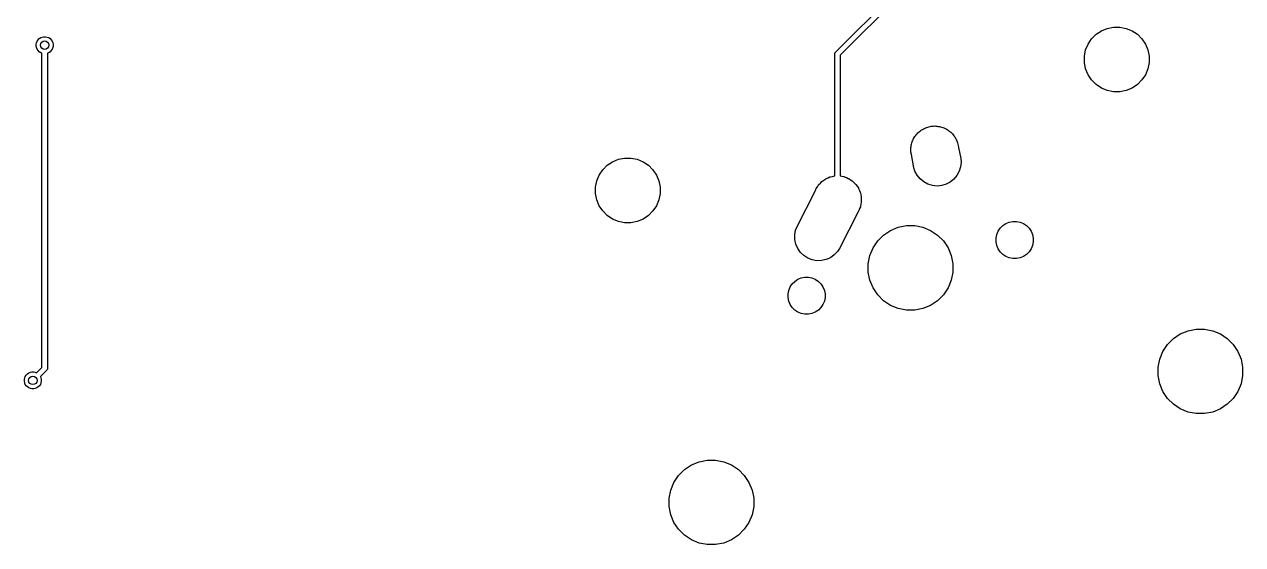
# Model space of a CAD drawing. Extents: x -26.1 to -7.5, y -7.6 to -2.2.
# Drawn here: x -14.968 to -12.705, y -7.639 to -6.673 of the extents above; entities that cross this region are included whole.
import ezdxf

# ---------------------------------------------------------------- set-up
doc = ezdxf.new("R2010")
doc.units = 0
doc.header["$MEASUREMENT"] = 0
doc.layers.add('BLACK', color=7, linetype='CONTINUOUS')

msp = doc.modelspace()

# ---------------------------------------------------------------- linework, layer by layer
at = {"layer": 'BLACK', "linetype": 'CONTINUOUS'}
for p, q in [((-13.4612, -6.72409), (-12.8982, -6.16112)), ((-12.8891, -6.16612), (-13.4528, -6.72987)), ((-14.9374, -6.69731), (-14.9346, -6.69612)), ((-14.9346, -6.69612), (-14.9315, -6.69551)), ((-14.9315, -6.69551), (-14.9284, -6.69551)), ((-14.9284, -6.69551), (-14.9254, -6.69612)), ((-14.9254, -6.69612), (-14.9225, -6.69731)), ((-12.9858, -6.69948), (-12.9774, -6.69112)), ((-12.9774, -6.69112), (-12.9676, -6.68455)), ((-12.9676, -6.68455), (-12.9567, -6.68003)), ((-12.9567, -6.68003), (-12.9451, -6.67773)), ((-12.9451, -6.67773), (-12.9333, -6.67773)), ((-12.9333, -6.67773), (-12.9217, -6.68003)), ((-12.9217, -6.68003), (-12.9108, -6.68455)), ((-12.9108, -6.68455), (-12.9009, -6.69112)), ((-12.9009, -6.69112), (-12.8926, -6.69948)), ((-14.9457, -6.70971), (-14.9451, -6.70667)), ((-14.9457, -6.71281), (-14.9457, -6.70971)), ((-14.9451, -6.71585), (-14.9457, -6.71281)), ((-14.9451, -6.70667), (-14.9439, -6.7038)), ((-14.9439, -6.71872), (-14.9451, -6.71585)), ((-14.9439, -6.7038), (-14.9422, -6.70122)), ((-14.9422, -6.7213), (-14.9439, -6.71872)), ((-14.9422, -6.70122), (-14.94, -6.69903)), ((-14.94, -6.69903), (-14.9374, -6.69731)), ((-14.9225, -6.69731), (-14.9199, -6.69903)), ((-14.9199, -6.69903), (-14.9177, -6.70122)), ((-14.9177, -6.70122), (-14.916, -6.7038)), ((-14.916, -6.71872), (-14.9177, -6.7213)), ((-14.916, -6.7038), (-14.9148, -6.70667)), ((-14.9148, -6.71585), (-14.916, -6.71872)), ((-14.9148, -6.70667), (-14.9142, -6.70971)), ((-14.9142, -6.71281), (-14.9148, -6.71585)), ((-14.9142, -6.70971), (-14.9142, -6.71281)), ((-12.9969, -6.72022), (-12.9924, -6.7093)), ((-12.9924, -6.7093), (-12.9858, -6.69948)), ((-12.8926, -6.69948), (-12.886, -6.7093)), ((-12.886, -6.7093), (-12.8815, -6.72022)), ((-14.94, -6.72349), (-14.9422, -6.7213)), ((-14.9374, -6.72522), (-14.94, -6.72349)), ((-14.935, -6.72624), (-14.9374, -6.72522)), ((-14.935, -7.30989), (-14.935, -6.72624)), ((-14.9225, -6.72522), (-14.925, -6.72624)), ((-14.925, -6.72624), (-14.925, -7.31172)), ((-14.9199, -6.72349), (-14.9225, -6.72522)), ((-14.9177, -6.7213), (-14.9199, -6.72349)), ((-13.4629, -6.7278), (-13.4628, -6.72682)), ((-13.4628, -6.72805), (-13.4629, -6.7278)), ((-13.4628, -6.72682), (-13.4625, -6.72588)), ((-13.4628, -6.95417), (-13.4628, -6.72805)), ((-13.4625, -6.72588), (-13.4622, -6.72543)), ((-13.4622, -6.72543), (-13.462, -6.72501)), ((-13.462, -6.72501), (-13.4614, -6.72425)), ((-13.4614, -6.72425), (-13.4612, -6.72409)), ((-13.4528, -6.72987), (-13.4528, -6.9542)), ((-12.9992, -6.73182), (-12.9969, -6.72022)), ((-12.9992, -6.74363), (-12.9992, -6.73182)), ((-12.8815, -6.72022), (-12.8792, -6.73182)), ((-12.8792, -6.73182), (-12.8792, -6.74363)), ((-12.9969, -6.75523), (-12.9992, -6.74363)), ((-12.9924, -6.76615), (-12.9969, -6.75523)), ((-12.8815, -6.75523), (-12.886, -6.76615)), ((-12.8792, -6.74363), (-12.8815, -6.75523)), ((-12.9858, -6.77597), (-12.9924, -6.76615)), ((-12.9774, -6.78433), (-12.9858, -6.77597)), ((-12.9676, -6.7909), (-12.9774, -6.78433)), ((-12.9009, -6.78433), (-12.9108, -6.7909)), ((-12.8926, -6.77597), (-12.9009, -6.78433)), ((-12.886, -6.76615), (-12.8926, -6.77597)), ((-12.9567, -6.79542), (-12.9676, -6.7909)), ((-12.9451, -6.79773), (-12.9567, -6.79542)), ((-12.9333, -6.79773), (-12.9451, -6.79773)), ((-12.9217, -6.79542), (-12.9333, -6.79773)), ((-12.9108, -6.7909), (-12.9217, -6.79542)), ((-13.3116, -6.8777), (-13.31, -6.8761)), ((-13.31, -6.8761), (-13.3085, -6.87436)), ((-13.3085, -6.87436), (-13.3069, -6.87302)), ((-13.3069, -6.87302), (-13.3054, -6.87153)), ((-13.3054, -6.87153), (-13.3035, -6.87027)), ((-13.3035, -6.87027), (-13.3018, -6.86884)), ((-13.3018, -6.86884), (-13.2999, -6.86786)), ((-13.2999, -6.86786), (-13.2982, -6.86668)), ((-13.2982, -6.86668), (-13.2961, -6.86582)), ((-13.2961, -6.86582), (-13.2941, -6.86476)), ((-13.2941, -6.86476), (-13.292, -6.86415)), ((-13.292, -6.86415), (-13.2901, -6.86334)), ((-13.2901, -6.86334), (-13.2879, -6.8629)), ((-13.2879, -6.8629), (-13.2857, -6.86225)), ((-13.2857, -6.86225), (-13.2836, -6.86205)), ((-13.2836, -6.86205), (-13.2815, -6.86164)), ((-13.2815, -6.86164), (-13.2793, -6.86164)), ((-13.2793, -6.86164), (-13.277, -6.86143)), ((-13.277, -6.86143), (-13.2749, -6.86164)), ((-13.2749, -6.86164), (-13.2728, -6.86164)), ((-13.2728, -6.86164), (-13.2706, -6.86208)), ((-13.2706, -6.86208), (-13.2683, -6.86231)), ((-13.2683, -6.86231), (-13.2663, -6.86293)), ((-13.2663, -6.86293), (-13.2643, -6.86334)), ((-13.2643, -6.86334), (-13.2622, -6.86421)), ((-13.2622, -6.86421), (-13.26, -6.86487)), ((-13.26, -6.86487), (-13.2581, -6.86587)), ((-13.2581, -6.86587), (-13.2562, -6.86668)), ((-13.2562, -6.86668), (-13.2543, -6.86794)), ((-13.2543, -6.86794), (-13.2523, -6.86901)), ((-13.2523, -6.86901), (-13.2507, -6.87036)), ((-13.2507, -6.87036), (-13.2489, -6.87153)), ((-13.2489, -6.87153), (-13.2473, -6.87313)), ((-13.2473, -6.87313), (-13.2456, -6.87457)), ((-13.2456, -6.87457), (-13.2443, -6.87621)), ((-13.2443, -6.87621), (-13.2428, -6.8777)), ((-13.3215, -6.90157), (-13.321, -6.89935)), ((-13.321, -6.89935), (-13.3208, -6.8971)), ((-13.3208, -6.8971), (-13.3202, -6.89508)), ((-13.3202, -6.89508), (-13.3198, -6.89301)), ((-13.3198, -6.89301), (-13.3189, -6.89092)), ((-13.3189, -6.89092), (-13.3182, -6.88876)), ((-13.3182, -6.88876), (-13.3172, -6.8869)), ((-13.3172, -6.8869), (-13.3164, -6.88495)), ((-13.3164, -6.88495), (-13.3152, -6.88307)), ((-13.3152, -6.88307), (-13.3141, -6.88108)), ((-13.3141, -6.88108), (-13.3127, -6.87945)), ((-13.3127, -6.87945), (-13.3116, -6.8777)), ((-13.2428, -6.8777), (-13.2415, -6.87958)), ((-13.2415, -6.87958), (-13.2401, -6.88133)), ((-13.2401, -6.88133), (-13.2391, -6.8832)), ((-13.2391, -6.8832), (-13.2379, -6.88495)), ((-13.2379, -6.88495), (-13.2371, -6.88704)), ((-13.2371, -6.88704), (-13.236, -6.88904)), ((-13.236, -6.88904), (-13.2354, -6.89106)), ((-13.2354, -6.89106), (-13.2346, -6.89301)), ((-13.2346, -6.89301), (-13.2341, -6.89523)), ((-13.2341, -6.89523), (-13.2341, -6.8953)), ((-13.2341, -6.8953), (-13.2337, -6.89735)), ((-13.2337, -6.89735), (-13.2329, -6.90157)), ((-13.8647, -6.92332), (-13.8531, -6.92102)), ((-13.8531, -6.92102), (-13.8413, -6.92102)), ((-13.8413, -6.92102), (-13.8297, -6.92332)), ((-13.3217, -6.90578), (-13.3215, -6.90368)), ((-13.3215, -6.90803), (-13.3217, -6.90578)), ((-13.3215, -6.90368), (-13.3215, -6.90157)), ((-13.3215, -6.9103), (-13.3215, -6.90803)), ((-13.3206, -6.91451), (-13.3215, -6.9103)), ((-13.3158, -6.93903), (-13.3206, -6.91451)), ((-13.2329, -6.90157), (-13.2329, -6.90165)), ((-13.2329, -6.90165), (-13.2289, -6.92204)), ((-13.2289, -6.92204), (-13.2283, -6.92855)), ((-13.9003, -6.95259), (-13.8938, -6.94277)), ((-13.8938, -6.94277), (-13.8854, -6.93441)), ((-13.8854, -6.93441), (-13.8756, -6.92784)), ((-13.8756, -6.92784), (-13.8647, -6.92332)), ((-13.8297, -6.92332), (-13.8187, -6.92784)), ((-13.8187, -6.92784), (-13.8089, -6.93441)), ((-13.8089, -6.93441), (-13.8006, -6.94277)), ((-13.8006, -6.94277), (-13.794, -6.95259)), ((-13.314, -6.94529), (-13.3158, -6.93903)), ((-13.2292, -6.93723), (-13.2317, -6.94557)), ((-13.2283, -6.92855), (-13.2292, -6.93723)), ((-13.9072, -6.97511), (-13.9049, -6.96351)), ((-13.9049, -6.96351), (-13.9003, -6.95259)), ((-13.794, -6.95259), (-13.7895, -6.96351)), ((-13.7895, -6.96351), (-13.7872, -6.97511)), ((-13.4922, -6.97013), (-13.4895, -6.96737)), ((-13.4895, -6.96737), (-13.4868, -6.96457)), ((-13.4868, -6.96457), (-13.4864, -6.96429)), ((-13.4864, -6.96429), (-13.4861, -6.96396)), ((-13.4861, -6.96396), (-13.4828, -6.96179)), ((-13.4828, -6.96179), (-13.4796, -6.95957)), ((-13.4796, -6.95957), (-13.4792, -6.95938)), ((-13.4792, -6.95938), (-13.4788, -6.95911)), ((-13.4788, -6.95911), (-13.4752, -6.95762)), ((-13.4752, -6.95762), (-13.4717, -6.95606)), ((-13.4717, -6.95606), (-13.4712, -6.95595)), ((-13.4712, -6.95595), (-13.4707, -6.95577)), ((-13.4707, -6.95577), (-13.4669, -6.95501)), ((-13.4669, -6.95501), (-13.4631, -6.95417)), ((-13.4631, -6.95417), (-13.4628, -6.95417)), ((-13.4528, -6.9542), (-13.4497, -6.95483)), ((-13.4497, -6.95483), (-13.4458, -6.9555)), ((-13.4458, -6.9555), (-13.4454, -6.95568)), ((-13.4454, -6.95568), (-13.4449, -6.95577)), ((-13.4449, -6.95577), (-13.4413, -6.95726)), ((-13.4413, -6.95726), (-13.4377, -6.95867)), ((-13.4377, -6.95867), (-13.4373, -6.95893)), ((-13.4373, -6.95893), (-13.4369, -6.95911)), ((-13.4369, -6.95911), (-13.4336, -6.96127)), ((-13.4336, -6.96127), (-13.4303, -6.96336)), ((-13.4303, -6.96336), (-13.43, -6.96369)), ((-13.43, -6.96369), (-13.4296, -6.96396)), ((-13.4296, -6.96396), (-13.4268, -6.96671)), ((-13.4268, -6.96671), (-13.424, -6.9694)), ((-13.3099, -6.953), (-13.314, -6.94529)), ((-13.3044, -6.95976), (-13.3099, -6.953)), ((-13.2976, -6.96532), (-13.3044, -6.95976)), ((-13.29, -6.96946), (-13.2976, -6.96532)), ((-13.2482, -6.96549), (-13.2559, -6.96957)), ((-13.2414, -6.95997), (-13.2482, -6.96549)), ((-13.2359, -6.95325), (-13.2414, -6.95997)), ((-13.2317, -6.94557), (-13.2359, -6.95325)), ((-13.9072, -6.98692), (-13.9072, -6.97511)), ((-13.9049, -6.99852), (-13.9072, -6.98692)), ((-13.7872, -6.98692), (-13.7895, -6.99852)), ((-13.7872, -6.97511), (-13.7872, -6.98692)), ((-13.5333, -7.04913), (-13.4981, -6.97984)), ((-13.4981, -6.97984), (-13.4971, -6.97738)), ((-13.4971, -6.97738), (-13.4949, -6.97414)), ((-13.4949, -6.97414), (-13.4928, -6.97087)), ((-13.4928, -6.97087), (-13.4925, -6.97052)), ((-13.4925, -6.97052), (-13.4922, -6.97013)), ((-13.424, -6.9694), (-13.4238, -6.96979)), ((-13.4238, -6.96979), (-13.4234, -6.97013)), ((-13.4234, -6.97013), (-13.4213, -6.97336)), ((-13.4213, -6.97336), (-13.419, -6.97655)), ((-13.419, -6.97655), (-13.4188, -6.97698)), ((-13.4188, -6.97698), (-13.4186, -6.97738)), ((-13.4186, -6.97738), (-13.4171, -6.98097)), ((-13.4171, -6.98097), (-13.4155, -6.98453)), ((-13.4155, -6.98453), (-13.4154, -6.985)), ((-13.4154, -6.985), (-13.4152, -6.98544)), ((-13.4152, -6.98544), (-13.4145, -6.98926)), ((-13.4145, -6.98926), (-13.4136, -6.99305)), ((-13.2816, -6.97202), (-13.29, -6.96946)), ((-13.2729, -6.9729), (-13.2816, -6.97202)), ((-13.2642, -6.97208), (-13.2729, -6.9729)), ((-13.2559, -6.96957), (-13.2642, -6.97208)), ((-13.9003, -7.00944), (-13.9049, -6.99852)), ((-13.8938, -7.01926), (-13.9003, -7.00944)), ((-13.794, -7.00944), (-13.8006, -7.01926)), ((-13.7895, -6.99852), (-13.794, -7.00944)), ((-13.4152, -7.01128), (-13.4167, -7.01487)), ((-13.4151, -7.01081), (-13.4152, -7.01128)), ((-13.415, -7.01037), (-13.4151, -7.01081)), ((-13.4143, -7.00654), (-13.415, -7.01037)), ((-13.4135, -7.00272), (-13.4143, -7.00654)), ((-13.4136, -6.99305), (-13.4136, -6.99353)), ((-13.4136, -6.99353), (-13.4135, -6.994)), ((-13.4135, -6.994), (-13.4135, -6.99789)), ((-13.4135, -6.99789), (-13.4135, -7.00177)), ((-13.4135, -7.00177), (-13.4135, -7.00224)), ((-13.4135, -7.00224), (-13.4135, -7.00272)), ((-13.8854, -7.02762), (-13.8938, -7.01926)), ((-13.8756, -7.03419), (-13.8854, -7.02762)), ((-13.8647, -7.03871), (-13.8756, -7.03419)), ((-13.8187, -7.03419), (-13.8297, -7.03871)), ((-13.8089, -7.02762), (-13.8187, -7.03419)), ((-13.8006, -7.01926), (-13.8089, -7.02762)), ((-13.4195, -7.02076), (-13.4543, -7.08921)), ((-13.4186, -7.01934), (-13.4195, -7.02076)), ((-13.4176, -7.01688), (-13.4186, -7.01934)), ((-13.4173, -7.01646), (-13.4176, -7.01688)), ((-13.4167, -7.01487), (-13.4173, -7.01646)), ((-13.8531, -7.04102), (-13.8647, -7.03871)), ((-13.8413, -7.04102), (-13.8531, -7.04102)), ((-13.8297, -7.03871), (-13.8413, -7.04102)), ((-13.5371, -7.06382), (-13.5356, -7.05522)), ((-13.5356, -7.05522), (-13.5333, -7.04913)), ((-13.372, -7.06403), (-13.3592, -7.05543)), ((-13.3592, -7.05543), (-13.3449, -7.04952)), ((-13.3449, -7.04952), (-13.3297, -7.0465)), ((-13.3297, -7.0465), (-13.3143, -7.0465)), ((-13.3143, -7.0465), (-13.2991, -7.04952)), ((-13.2991, -7.04952), (-13.2848, -7.05543)), ((-13.2848, -7.05543), (-13.272, -7.06403)), ((-13.1619, -7.06319), (-13.1593, -7.05692)), ((-13.1593, -7.05692), (-13.1556, -7.05128)), ((-13.1556, -7.05128), (-13.1508, -7.04648)), ((-13.1508, -7.04648), (-13.1451, -7.04271)), ((-13.1451, -7.04271), (-13.1389, -7.04011)), ((-13.1389, -7.04011), (-13.1322, -7.03879)), ((-13.1322, -7.03879), (-13.1254, -7.03879)), ((-13.1254, -7.03879), (-13.1188, -7.04011)), ((-13.1188, -7.04011), (-13.1125, -7.04271)), ((-13.1125, -7.04271), (-13.1069, -7.04648)), ((-13.1069, -7.04648), (-13.1021, -7.05128)), ((-13.1021, -7.05128), (-13.0983, -7.05692)), ((-13.0983, -7.05692), (-13.0957, -7.06319)), ((-13.537, -7.07254), (-13.5371, -7.06382)), ((-13.5351, -7.08106), (-13.537, -7.07254)), ((-13.3916, -7.08782), (-13.383, -7.07496)), ((-13.383, -7.07496), (-13.372, -7.06403)), ((-13.272, -7.06403), (-13.261, -7.07496)), ((-13.261, -7.07496), (-13.2524, -7.08782)), ((-13.1633, -7.06984), (-13.1619, -7.06319)), ((-13.1633, -7.07663), (-13.1633, -7.06984)), ((-13.1619, -7.08328), (-13.1633, -7.07663)), ((-13.0957, -7.06319), (-13.0944, -7.06984)), ((-13.0944, -7.07663), (-13.0957, -7.08328)), ((-13.0944, -7.06984), (-13.0944, -7.07663)), ((-13.5316, -7.08904), (-13.5351, -7.08106)), ((-13.5266, -7.09619), (-13.5316, -7.08904)), ((-13.5203, -7.10223), (-13.5266, -7.09619)), ((-13.5129, -7.10692), (-13.5203, -7.10223)), ((-13.4638, -7.10102), (-13.471, -7.10602)), ((-13.4578, -7.09472), (-13.4638, -7.10102)), ((-13.4543, -7.08921), (-13.4578, -7.09472)), ((-13.4005, -7.11727), (-13.3975, -7.1021)), ((-13.3975, -7.1021), (-13.3916, -7.08782)), ((-13.2524, -7.08782), (-13.2465, -7.1021)), ((-13.2465, -7.1021), (-13.2435, -7.11727)), ((-13.1593, -7.08955), (-13.1619, -7.08328)), ((-13.1556, -7.0952), (-13.1593, -7.08955)), ((-13.1508, -7.09999), (-13.1556, -7.0952)), ((-13.1451, -7.10376), (-13.1508, -7.09999)), ((-13.1069, -7.09999), (-13.1125, -7.10376)), ((-13.1021, -7.0952), (-13.1069, -7.09999)), ((-13.0983, -7.08955), (-13.1021, -7.0952)), ((-13.0957, -7.08328), (-13.0983, -7.08955)), ((-13.5048, -7.11009), (-13.5129, -7.10692)), ((-13.4962, -7.1116), (-13.5048, -7.11009)), ((-13.4875, -7.11142), (-13.4962, -7.1116)), ((-13.4789, -7.10953), (-13.4875, -7.11142)), ((-13.471, -7.10602), (-13.4789, -7.10953)), ((-13.4005, -7.13273), (-13.4005, -7.11727)), ((-13.2435, -7.11727), (-13.2435, -7.13273)), ((-13.1389, -7.10636), (-13.1451, -7.10376)), ((-13.1322, -7.10769), (-13.1389, -7.10636)), ((-13.1254, -7.10769), (-13.1322, -7.10769)), ((-13.1188, -7.10636), (-13.1254, -7.10769)), ((-13.1125, -7.10376), (-13.1188, -7.10636)), ((-13.5371, -7.15001), (-13.5315, -7.14624)), ((-13.5315, -7.14624), (-13.5252, -7.14364)), ((-13.5252, -7.14364), (-13.5186, -7.14231)), ((-13.5186, -7.14231), (-13.5118, -7.14231)), ((-13.5118, -7.14231), (-13.5051, -7.14364)), ((-13.5051, -7.14364), (-13.4989, -7.14624)), ((-13.4989, -7.14624), (-13.4932, -7.15001)), ((-13.3975, -7.1479), (-13.4005, -7.13273)), ((-13.3916, -7.16218), (-13.3975, -7.1479)), ((-13.2465, -7.1479), (-13.2524, -7.16218)), ((-13.2435, -7.13273), (-13.2465, -7.1479)), ((-13.5496, -7.17337), (-13.5483, -7.16672)), ((-13.5483, -7.16672), (-13.5457, -7.16045)), ((-13.5457, -7.16045), (-13.5419, -7.1548)), ((-13.5419, -7.1548), (-13.5371, -7.15001)), ((-13.4932, -7.15001), (-13.4884, -7.1548)), ((-13.4884, -7.1548), (-13.4847, -7.16045)), ((-13.4847, -7.16045), (-13.4821, -7.16672)), ((-13.4821, -7.16672), (-13.4807, -7.17337)), ((-13.383, -7.17504), (-13.3916, -7.16218)), ((-13.2524, -7.16218), (-13.261, -7.17504)), ((-13.5496, -7.18016), (-13.5496, -7.17337)), ((-13.5483, -7.18681), (-13.5496, -7.18016)), ((-13.5457, -7.19308), (-13.5483, -7.18681)), ((-13.5419, -7.19872), (-13.5457, -7.19308)), ((-13.4847, -7.19308), (-13.4884, -7.19872)), ((-13.4821, -7.18681), (-13.4847, -7.19308)), ((-13.4807, -7.18016), (-13.4821, -7.18681)), ((-13.4807, -7.17337), (-13.4807, -7.18016)), ((-13.372, -7.18597), (-13.383, -7.17504)), ((-13.3592, -7.19457), (-13.372, -7.18597)), ((-13.272, -7.18597), (-13.2848, -7.19457)), ((-13.261, -7.17504), (-13.272, -7.18597)), ((-13.5371, -7.20352), (-13.5419, -7.19872)), ((-13.5315, -7.20729), (-13.5371, -7.20352)), ((-13.5252, -7.20989), (-13.5315, -7.20729)), ((-13.5186, -7.21121), (-13.5252, -7.20989)), ((-13.5118, -7.21121), (-13.5186, -7.21121)), ((-13.5051, -7.20989), (-13.5118, -7.21121)), ((-13.4989, -7.20729), (-13.5051, -7.20989)), ((-13.4932, -7.20352), (-13.4989, -7.20729)), ((-13.4884, -7.19872), (-13.4932, -7.20352)), ((-13.3449, -7.20048), (-13.3592, -7.19457)), ((-13.3297, -7.2035), (-13.3449, -7.20048)), ((-13.3143, -7.2035), (-13.3297, -7.2035)), ((-13.2991, -7.20048), (-13.3143, -7.2035)), ((-13.2848, -7.19457), (-13.2991, -7.20048)), ((-12.8068, -7.2418), (-12.7916, -7.23878)), ((-12.7916, -7.23878), (-12.7762, -7.23878)), ((-12.7762, -7.23878), (-12.761, -7.2418)), ((-12.8449, -7.26724), (-12.8339, -7.25631)), ((-12.8339, -7.25631), (-12.8211, -7.24772)), ((-12.8211, -7.24772), (-12.8068, -7.2418)), ((-12.761, -7.2418), (-12.7467, -7.24772)), ((-12.7467, -7.24772), (-12.7339, -7.25631)), ((-12.7339, -7.25631), (-12.7229, -7.26724)), ((-12.8594, -7.29438), (-12.8535, -7.2801)), ((-12.8535, -7.2801), (-12.8449, -7.26724)), ((-12.7229, -7.26724), (-12.7143, -7.2801)), ((-12.7143, -7.2801), (-12.7084, -7.29438)), ((-12.8624, -7.30955), (-12.8594, -7.29438)), ((-12.7084, -7.29438), (-12.7054, -7.30955)), ((-14.9677, -7.33245), (-14.9671, -7.32941)), ((-14.9671, -7.32941), (-14.966, -7.32654)), ((-14.966, -7.32654), (-14.9642, -7.32396)), ((-14.9642, -7.32396), (-14.962, -7.32177)), ((-14.962, -7.32177), (-14.9595, -7.32004)), ((-14.9595, -7.32004), (-14.9566, -7.31886)), ((-14.9566, -7.31886), (-14.9536, -7.31825)), ((-14.9536, -7.31825), (-14.9504, -7.31825)), ((-14.9504, -7.31825), (-14.9474, -7.31886)), ((-14.9474, -7.31886), (-14.9449, -7.31988)), ((-14.9449, -7.31988), (-14.935, -7.30989)), ((-14.9266, -7.31567), (-14.9379, -7.32695)), ((-14.9379, -7.32695), (-14.9369, -7.32941)), ((-14.9369, -7.32941), (-14.9363, -7.33245)), ((-14.9264, -7.31552), (-14.9266, -7.31567)), ((-14.9258, -7.31475), (-14.9264, -7.31552)), ((-14.9253, -7.31389), (-14.9258, -7.31475)), ((-14.925, -7.31294), (-14.9253, -7.31389)), ((-14.925, -7.31172), (-14.9249, -7.31196)), ((-14.9249, -7.31196), (-14.925, -7.31221)), ((-14.925, -7.31221), (-14.925, -7.31221)), ((-14.925, -7.31221), (-14.925, -7.31294)), ((-12.8624, -7.32501), (-12.8624, -7.30955)), ((-12.8594, -7.34018), (-12.8624, -7.32501)), ((-12.7054, -7.32501), (-12.7084, -7.34018)), ((-12.7054, -7.30955), (-12.7054, -7.32501)), ((-14.9677, -7.33555), (-14.9677, -7.33245)), ((-14.9671, -7.33859), (-14.9677, -7.33555)), ((-14.966, -7.34146), (-14.9671, -7.33859)), ((-14.9642, -7.34404), (-14.966, -7.34146)), ((-14.962, -7.34623), (-14.9642, -7.34404)), ((-14.9595, -7.34796), (-14.962, -7.34623)), ((-14.9566, -7.34914), (-14.9595, -7.34796)), ((-14.9536, -7.34975), (-14.9566, -7.34914)), ((-14.9504, -7.34975), (-14.9536, -7.34975)), ((-14.9474, -7.34914), (-14.9504, -7.34975)), ((-14.9445, -7.34796), (-14.9474, -7.34914)), ((-14.942, -7.34623), (-14.9445, -7.34796)), ((-14.9398, -7.34404), (-14.942, -7.34623)), ((-14.938, -7.34146), (-14.9398, -7.34404)), ((-14.9369, -7.33859), (-14.938, -7.34146)), ((-14.9363, -7.33555), (-14.9369, -7.33859)), ((-14.9363, -7.33245), (-14.9363, -7.33555)), ((-12.8535, -7.35446), (-12.8594, -7.34018)), ((-12.7084, -7.34018), (-12.7143, -7.35446)), ((-12.8449, -7.36732), (-12.8535, -7.35446)), ((-12.8339, -7.37826), (-12.8449, -7.36732)), ((-12.7229, -7.36732), (-12.7339, -7.37826)), ((-12.7143, -7.35446), (-12.7229, -7.36732)), ((-12.8211, -7.38685), (-12.8339, -7.37826)), ((-12.8068, -7.39276), (-12.8211, -7.38685)), ((-12.7916, -7.39578), (-12.8068, -7.39276)), ((-12.7762, -7.39578), (-12.7916, -7.39578)), ((-12.761, -7.39276), (-12.7762, -7.39578)), ((-12.7467, -7.38685), (-12.761, -7.39276)), ((-12.7339, -7.37826), (-12.7467, -7.38685)), ((-13.7291, -7.491), (-13.7148, -7.48509)), ((-13.7148, -7.48509), (-13.6996, -7.48207)), ((-13.6996, -7.48207), (-13.6841, -7.48207)), ((-13.6841, -7.48207), (-13.669, -7.48509)), ((-13.669, -7.48509), (-13.6547, -7.491)), ((-13.7614, -7.52339), (-13.7528, -7.51053)), ((-13.7528, -7.51053), (-13.7419, -7.4996)), ((-13.7419, -7.4996), (-13.7291, -7.491)), ((-13.6547, -7.491), (-13.6418, -7.4996)), ((-13.6418, -7.4996), (-13.6309, -7.51053)), ((-13.6309, -7.51053), (-13.6223, -7.52339)), ((-13.7674, -7.53767), (-13.7614, -7.52339)), ((-13.6223, -7.52339), (-13.6164, -7.53767)), ((-13.7704, -7.55284), (-13.7674, -7.53767)), ((-13.7704, -7.5683), (-13.7704, -7.55284)), ((-13.6164, -7.53767), (-13.6134, -7.55284)), ((-13.6134, -7.55284), (-13.6134, -7.5683)), ((-13.7674, -7.58347), (-13.7704, -7.5683)), ((-13.6134, -7.5683), (-13.6164, -7.58347)), ((-13.7614, -7.59775), (-13.7674, -7.58347)), ((-13.7528, -7.61061), (-13.7614, -7.59775)), ((-13.6223, -7.59775), (-13.6309, -7.61061)), ((-13.6164, -7.58347), (-13.6223, -7.59775)), ((-13.7419, -7.62155), (-13.7528, -7.61061)), ((-13.7291, -7.63014), (-13.7419, -7.62155)), ((-13.6418, -7.62155), (-13.6547, -7.63014)), ((-13.6309, -7.61061), (-13.6418, -7.62155)), ((-13.7148, -7.63605), (-13.7291, -7.63014)), ((-13.6996, -7.63907), (-13.7148, -7.63605)), ((-13.6841, -7.63907), (-13.6996, -7.63907)), ((-13.669, -7.63605), (-13.6841, -7.63907)), ((-13.6547, -7.63014), (-13.669, -7.63605))]:
    msp.add_line(p, q, dxfattribs=at)
at = {"layer": 'BLACK'}
for centre in [(-14.93, -6.71126), (-14.952, -7.334)]:
    msp.add_circle(centre, 0.00787, dxfattribs=at)

doc.saveas('drawing.dxf')
